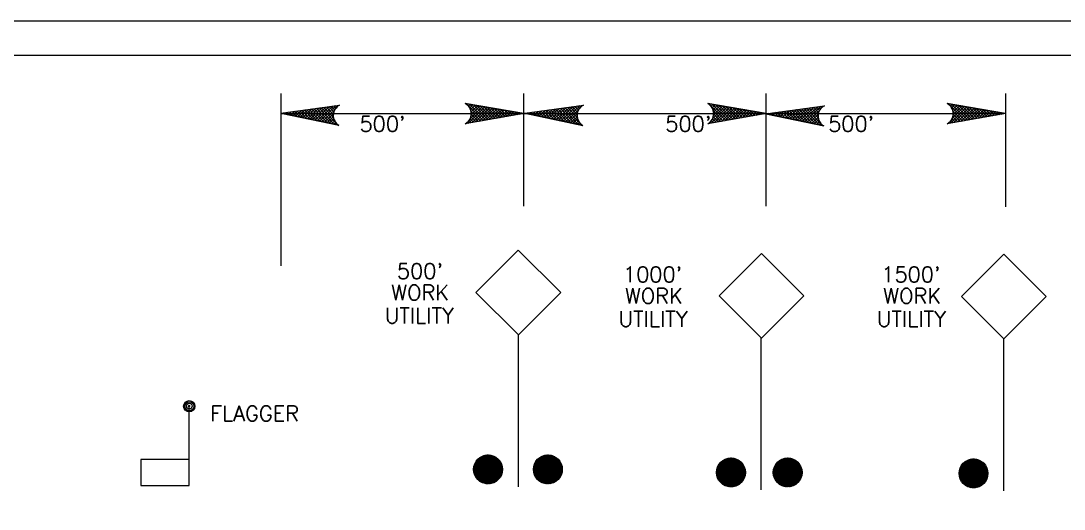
# Paper-space layout '2' of a CAD drawing. Header units: inches. Extents: x 1.3 to 17.9, y 1 to 11.6.
# Drawn here: x 9.817 to 14.759, y 9.256 to 11.566 of the extents above; entities that cross this region are included whole.
import ezdxf
from ezdxf.enums import TextEntityAlignment as Align

# ---------------------------------------------------------------- set-up
doc = ezdxf.new("R2010")
doc.units = ezdxf.units.IN
doc.header["$MEASUREMENT"] = 0
for name, color, linetype, lineweight in [('16', 135, 'Continuous', 0), ('DoubleLaneStreetTRAFFIC_003 - 16', 135, 'Continuous', 0), ('DoubleLaneStreetTRAFFIC_003 - 4', 135, 'Continuous', 0), ('z Level 63', 7, 'Continuous', 0)]:
    doc.layers.add(name, color=color, linetype=linetype, lineweight=lineweight)
doc.styles.add('ROMANS', font='romans.shx')

# ---------------------------------------------------------------- blocks, each defined once
blk = doc.blocks.new('AHSOL')
at = {"layer": '16', "color": 135, "linetype": 'Continuous'}
for p, q in [((0.05, 0.05), (-13.65, 2.41)), ((0.05, 0.05), (-13.65, -2.31)), ((-13.63, 2.4), (-13.62, 2.4)), ((-13.36, 2.36), (-9.42, -1.58)), ((-13.23, 2.13), (-13.05, 2.31)), ((-12.87, 1.83), (-12.48, 2.21)), ((-12.86, -2.18), (-9.07, 1.62)), ((-12.61, 1.41), (-11.91, 2.11)), ((-12.55, 2.22), (-8.85, -1.49)), ((-12.46, -1.11), (-9.64, 1.72)), ((-12.39, 0.97), (-11.35, 2.01)), ((-12.24, 0.45), (-10.78, 1.91)), ((-12.24, -0.22), (-10.21, 1.81)), ((-12.24, 0.57), (-9.99, -1.68)), ((-12.06, -2.04), (-8.5, 1.52)), ((-11.75, 2.08), (-8.28, -1.39)), ((-11.25, -1.9), (-7.93, 1.42)), ((-10.94, 1.94), (-7.71, -1.29)), ((-10.44, -1.76), (-7.36, 1.32)), ((-10.13, 1.8), (-7.14, -1.19)), ((-9.63, -1.62), (-6.79, 1.23)), ((-9.32, 1.66), (-6.57, -1.09)), ((-8.83, -1.48), (-6.22, 1.13)), ((-8.52, 1.52), (-6, -0.99)), ((-8.02, -1.34), (-5.65, 1.03)), ((-7.71, 1.38), (-5.43, -0.9)), ((-7.21, -1.2), (-5.08, 0.93)), ((-6.9, 1.25), (-4.86, -0.8)), ((-6.4, -1.07), (-4.51, 0.83)), ((-6.09, 1.11), (-4.29, -0.7)), ((-5.6, -0.93), (-3.94, 0.73)), ((-5.29, 0.97), (-3.72, -0.6)), ((-4.79, -0.79), (-3.37, 0.64)), ((-4.48, 0.83), (-3.15, -0.5)), ((-3.98, -0.65), (-2.8, 0.54)), ((-3.67, 0.69), (-2.58, -0.41)), ((-3.17, -0.51), (-2.23, 0.44)), ((-2.86, 0.55), (-2.01, -0.31)), ((-2.37, -0.37), (-1.66, 0.34)), ((-2.06, 0.41), (-1.44, -0.21)), ((-1.56, -0.23), (-1.09, 0.24)), ((-1.25, 0.27), (-0.87, -0.11)), ((-0.75, -0.09), (-0.52, 0.14)), ((-0.44, 0.13), (-0.3, -0.01)), ((-13.47, -2.21), (-13.41, -2.27)), ((-13.09, -1.92), (-12.84, -2.17)), ((-12.75, -1.6), (-12.27, -2.08)), ((-12.49, -1.18), (-11.7, -1.98)), ((-12.34, -0.67), (-11.13, -1.88)), ((-12.24, -0.1), (-10.56, -1.78))]:
    blk.add_line(p, q, dxfattribs=at)
at = {"layer": '16', "color": 135, "linetype": 'Continuous', "flags": 128}
blk.add_lwpolyline([(-13.65, 2.41), (0.05, 0.05), (-13.65, -2.31), (-13.32, -2.13), (-13.18, -1.98), (-12.99, -1.84), (-12.8, -1.65), (-12.71, -1.56), (-12.57, -1.32), (-12.47, -1.13), (-12.38, -0.94), (-12.33, -0.61), (-12.28, -0.43), (-12.24, -0.28), (-12.24, 0.33), (-12.24, 0.61), (-12.38, 0.94), (-12.47, 1.18), (-12.61, 1.42), (-12.71, 1.56), (-12.8, 1.7), (-12.9, 1.89), (-13.09, 2.03), (-13.23, 2.13), (-13.32, 2.22), (-13.46, 2.31)], close=True, dxfattribs=at)
at = {"layer": '16', "color": 135, "linetype": 'Continuous'}
blk.add_arc((-14.91, 0.05), 2.68, 298.0725, 61.9275, dxfattribs=at)

psp = doc.layouts.new('2')

# ---------------------------------------------------------------- linework, layer by layer
at = {"layer": 'DoubleLaneStreetTRAFFIC_003 - 4', "color": 135, "linetype": 'Continuous', "ltscale": 1.522829}
for p, q in [((11.0487, 11.2223), (11.0487, 10.4069)), ((12.1983, 11.2223), (12.1983, 10.6894)), ((13.3465, 11.2223), (13.3465, 10.6894)), ((14.4816, 11.2223), (14.4816, 10.6865)), ((12.1983, 11.1271), (11.0487, 11.1271)), ((13.3415, 11.1271), (12.1983, 11.1271)), ((14.4658, 11.1271), (13.3415, 11.1271)), ((12.1739, 9.3608), (12.1739, 10.0806)), ((13.3245, 9.3463), (13.3245, 10.0662)), ((14.4734, 9.3418), (14.4734, 10.0616)), ((10.6141, 9.4909), (10.6141, 9.7456)), ((12.0297, 9.5122), (11.962, 9.4444)), ((12.0331, 9.5121), (11.962, 9.4411)), ((12.0262, 9.5121), (11.9621, 9.448)), ((12.0363, 9.5119), (11.9622, 9.4378)), ((12.0224, 9.5117), (11.9624, 9.4517)), ((12.0394, 9.5116), (11.9626, 9.4348)), ((12.0424, 9.5111), (11.963, 9.4318)), ((12.0184, 9.5111), (11.963, 9.4558)), ((12.0452, 9.5106), (11.9636, 9.4289)), ((12.0141, 9.5102), (11.964, 9.4601)), ((12.048, 9.5099), (11.9643, 9.4262)), ((12.0506, 9.5091), (11.965, 9.4235)), ((12.0092, 9.5088), (11.9653, 9.4649)), ((12.0532, 9.5083), (11.9659, 9.421)), ((12.0557, 9.5073), (11.9668, 9.4185)), ((12.0038, 9.5068), (11.9674, 9.4704)), ((12.0581, 9.5063), (11.9678, 9.416)), ((12.0605, 9.5052), (11.9689, 9.4137)), ((12.0627, 9.5041), (11.9701, 9.4114)), ((11.9971, 9.5036), (11.9706, 9.4771)), ((12.0649, 9.5028), (11.9713, 9.4092)), ((12.067, 9.5015), (11.9726, 9.4071)), ((12.0691, 9.5002), (11.974, 9.4051)), ((12.0711, 9.4987), (11.9754, 9.4031)), ((12.073, 9.4973), (11.9769, 9.4011)), ((12.0749, 9.4957), (11.9785, 9.3993)), ((11.9858, 9.4957), (11.9785, 9.4884)), ((12.0758, 9.3927), (11.9793, 9.4892)), ((12.0767, 9.4941), (11.98, 9.3974)), ((12.0776, 9.3943), (11.9809, 9.491)), ((12.0785, 9.4924), (11.9817, 9.3957)), ((12.0793, 9.396), (11.9826, 9.4927)), ((12.0802, 9.4907), (11.9835, 9.394)), ((12.081, 9.3978), (11.9844, 9.4944)), ((12.0818, 9.4889), (11.9852, 9.3924)), ((12.0826, 9.3996), (11.9862, 9.496)), ((12.0841, 9.4015), (11.9881, 9.4975)), ((12.0856, 9.4034), (11.99, 9.499)), ((12.087, 9.4054), (11.992, 9.5004)), ((12.0884, 9.4075), (11.9941, 9.5018)), ((12.0897, 9.4096), (11.9962, 9.5031)), ((12.0909, 9.4119), (11.9985, 9.5043)), ((12.092, 9.4141), (12.0007, 9.5054)), ((12.0931, 9.4165), (12.0031, 9.5065)), ((12.0941, 9.4189), (12.0055, 9.5075)), ((12.095, 9.4214), (12.008, 9.5084)), ((12.0959, 9.424), (12.0106, 9.5093)), ((12.0966, 9.4267), (12.0133, 9.51)), ((12.0973, 9.4294), (12.016, 9.5107)), ((12.0978, 9.4323), (12.0189, 9.5112)), ((12.0983, 9.4353), (12.0219, 9.5117)), ((12.0986, 9.4384), (12.025, 9.512)), ((12.0987, 9.4417), (12.0283, 9.5122)), ((12.0988, 9.4451), (12.0317, 9.5122)), ((12.0986, 9.4487), (12.0353, 9.512)), ((12.0982, 9.4525), (12.0391, 9.5116)), ((12.0976, 9.4565), (12.0431, 9.511)), ((12.0966, 9.4609), (12.0475, 9.51)), ((12.0951, 9.4658), (12.0524, 9.5085)), ((12.0929, 9.4715), (12.0581, 9.5063)), ((12.0894, 9.4785), (12.0651, 9.5027)), ((12.3128, 9.5122), (12.2453, 9.4447)), ((12.3162, 9.5121), (12.2453, 9.4413)), ((12.3092, 9.512), (12.2454, 9.4483)), ((12.3194, 9.512), (12.2455, 9.4381)), ((12.3054, 9.5117), (12.2458, 9.452)), ((12.3225, 9.5116), (12.2458, 9.435)), ((12.3254, 9.5112), (12.2463, 9.432)), ((12.3014, 9.5111), (12.2464, 9.4561)), ((12.3283, 9.5106), (12.2469, 9.4291)), ((12.297, 9.5101), (12.2473, 9.4605)), ((12.3311, 9.5099), (12.2475, 9.4264)), ((12.3337, 9.5092), (12.2483, 9.4237)), ((12.2922, 9.5087), (12.2487, 9.4653)), ((12.3363, 9.5083), (12.2491, 9.4211)), ((12.3388, 9.5074), (12.2501, 9.4186)), ((12.2867, 9.5066), (12.2509, 9.4708)), ((12.3412, 9.5064), (12.2511, 9.4162)), ((12.3436, 9.5053), (12.2522, 9.4139)), ((12.3458, 9.5042), (12.2533, 9.4116)), ((12.2798, 9.5032), (12.2543, 9.4777)), ((12.348, 9.5029), (12.2545, 9.4094)), ((12.3502, 9.5016), (12.2558, 9.4073)), ((12.3522, 9.5003), (12.2572, 9.4052)), ((12.3542, 9.4989), (12.2586, 9.4032)), ((12.3562, 9.4974), (12.2601, 9.4013)), ((12.3581, 9.4958), (12.2616, 9.3994)), ((12.3584, 9.392), (12.2619, 9.4885)), ((12.3599, 9.4942), (12.2632, 9.3976)), ((12.3602, 9.3936), (12.2635, 9.4903)), ((12.2664, 9.4932), (12.2648, 9.4916)), ((12.3617, 9.4926), (12.2649, 9.3958)), ((12.3619, 9.3953), (12.2652, 9.492)), ((12.3633, 9.4908), (12.2666, 9.3941)), ((12.3636, 9.397), (12.2669, 9.4937)), ((12.365, 9.489), (12.2684, 9.3925)), ((12.3652, 9.3988), (12.2687, 9.4954)), ((12.3668, 9.4007), (12.2706, 9.4969)), ((12.3683, 9.4026), (12.2725, 9.4984)), ((12.3697, 9.4046), (12.2745, 9.4999)), ((12.3711, 9.4066), (12.2765, 9.5012)), ((12.3724, 9.4087), (12.2787, 9.5025)), ((12.3737, 9.4109), (12.2808, 9.5038)), ((12.3749, 9.4132), (12.2831, 9.505)), ((12.376, 9.4155), (12.2854, 9.5061)), ((12.377, 9.4179), (12.2878, 9.5071)), ((12.3779, 9.4204), (12.2903, 9.5081)), ((12.3788, 9.4229), (12.2928, 9.5089)), ((12.3796, 9.4255), (12.2955, 9.5097)), ((12.3803, 9.4283), (12.2982, 9.5104)), ((12.3809, 9.4311), (12.301, 9.511)), ((12.3814, 9.4341), (12.304, 9.5115)), ((12.3818, 9.4371), (12.307, 9.5119)), ((12.382, 9.4403), (12.3102, 9.5121)), ((12.3821, 9.4436), (12.3135, 9.5122)), ((12.382, 9.4471), (12.3171, 9.5121)), ((12.3817, 9.4508), (12.3208, 9.5118)), ((12.3812, 9.4548), (12.3247, 9.5113)), ((12.3804, 9.4591), (12.329, 9.5105)), ((12.3791, 9.4638), (12.3336, 9.5092)), ((12.3773, 9.469), (12.3389, 9.5073)), ((12.3744, 9.4753), (12.3452, 9.5045)), ((12.3687, 9.4844), (12.3544, 9.4987)), ((13.1829, 9.4978), (13.1125, 9.4273)), ((13.1795, 9.4978), (13.1125, 9.4308)), ((13.1862, 9.4976), (13.1127, 9.4241)), ((13.1759, 9.4976), (13.1127, 9.4343)), ((13.1893, 9.4972), (13.113, 9.421)), ((13.1721, 9.4972), (13.1131, 9.4382)), ((13.1923, 9.4968), (13.1134, 9.418)), ((13.168, 9.4966), (13.1137, 9.4422)), ((13.1952, 9.4963), (13.114, 9.4151)), ((13.1979, 9.4956), (13.1147, 9.4123)), ((13.1636, 9.4955), (13.1147, 9.4467)), ((13.2006, 9.4949), (13.1154, 9.4097)), ((13.1587, 9.4941), (13.1162, 9.4516)), ((13.2032, 9.494), (13.1162, 9.4071)), ((13.2057, 9.4931), (13.1171, 9.4045)), ((13.2081, 9.4921), (13.1182, 9.4021)), ((13.153, 9.4918), (13.1184, 9.4572)), ((13.2105, 9.491), (13.1192, 9.3998)), ((13.2128, 9.4899), (13.1204, 9.3975)), ((13.215, 9.4887), (13.1216, 9.3953)), ((13.1459, 9.4881), (13.1221, 9.4643)), ((13.24, 9.395), (13.1465, 9.4885)), ((13.2413, 9.3972), (13.1487, 9.4897)), ((13.2424, 9.3994), (13.151, 9.4909)), ((13.2435, 9.4018), (13.1533, 9.492)), ((13.2445, 9.4042), (13.1557, 9.493)), ((13.2454, 9.4067), (13.1582, 9.4939)), ((13.2463, 9.4093), (13.1608, 9.4948)), ((13.2471, 9.4119), (13.1635, 9.4955)), ((13.2477, 9.4147), (13.1662, 9.4962)), ((13.2483, 9.4175), (13.1691, 9.4967)), ((13.2487, 9.4205), (13.1721, 9.4972)), ((13.2491, 9.4236), (13.1752, 9.4975)), ((13.2493, 9.4268), (13.1784, 9.4977)), ((13.2493, 9.4302), (13.1818, 9.4978)), ((13.2492, 9.4338), (13.1853, 9.4976)), ((13.2488, 9.4376), (13.1891, 9.4973)), ((13.2482, 9.4416), (13.1931, 9.4967)), ((13.2473, 9.446), (13.1975, 9.4957)), ((13.2459, 9.4508), (13.2024, 9.4943)), ((13.2438, 9.4563), (13.2078, 9.4923)), ((13.2404, 9.4631), (13.2146, 9.4889)), ((13.4485, 9.4978), (13.3813, 9.4305)), ((13.4519, 9.4977), (13.3813, 9.4272)), ((13.4449, 9.4976), (13.3814, 9.4341)), ((13.4551, 9.4976), (13.3815, 9.4239)), ((13.4582, 9.4972), (13.3818, 9.4208)), ((13.4411, 9.4972), (13.3818, 9.4379)), ((13.4612, 9.4968), (13.3822, 9.4178)), ((13.4371, 9.4966), (13.3825, 9.442)), ((13.4641, 9.4962), (13.3828, 9.4149)), ((13.4326, 9.4956), (13.3834, 9.4464)), ((13.4669, 9.4956), (13.3835, 9.4122)), ((13.4695, 9.4948), (13.3842, 9.4095)), ((13.4278, 9.4942), (13.3849, 9.4513)), ((13.4721, 9.494), (13.3851, 9.4069)), ((13.4746, 9.4931), (13.386, 9.4044)), ((13.477, 9.4921), (13.387, 9.402)), ((13.4222, 9.492), (13.387, 9.4569)), ((13.4794, 9.491), (13.3881, 9.3997)), ((13.4817, 9.4898), (13.3892, 9.3974)), ((13.4839, 9.4886), (13.3904, 9.3952)), ((13.4152, 9.4884), (13.3906, 9.4638)), ((13.5092, 9.3957), (13.416, 9.4889)), ((13.5104, 9.3979), (13.4182, 9.4901)), ((13.5115, 9.4002), (13.4205, 9.4912)), ((13.5126, 9.4025), (13.4228, 9.4923)), ((13.5136, 9.405), (13.4253, 9.4933)), ((13.5145, 9.4075), (13.4278, 9.4942)), ((13.5153, 9.4101), (13.4304, 9.495)), ((13.516, 9.4128), (13.4331, 9.4957)), ((13.5167, 9.4156), (13.4359, 9.4964)), ((13.5172, 9.4185), (13.4388, 9.4969)), ((13.5176, 9.4215), (13.4418, 9.4973)), ((13.5179, 9.4246), (13.4449, 9.4976)), ((13.5181, 9.4279), (13.4482, 9.4978)), ((13.518, 9.4313), (13.4516, 9.4978)), ((13.5178, 9.435), (13.4553, 9.4976)), ((13.5174, 9.4388), (13.4591, 9.4971)), ((13.5167, 9.4429), (13.4633, 9.4964)), ((13.5157, 9.4474), (13.4678, 9.4953)), ((13.5141, 9.4525), (13.4727, 9.4938)), ((13.5117, 9.4583), (13.4786, 9.4914)), ((14.331, 9.4932), (14.2615, 9.4237)), ((14.3275, 9.4932), (14.2615, 9.4272)), ((14.3342, 9.4931), (14.2616, 9.4204)), ((14.3238, 9.493), (14.2617, 9.4308)), ((14.3374, 9.4928), (14.2619, 9.4173)), ((14.32, 9.4925), (14.2622, 9.4347)), ((14.3404, 9.4924), (14.2623, 9.4142)), ((14.3433, 9.4919), (14.2628, 9.4114)), ((14.3158, 9.4918), (14.2629, 9.4389)), ((14.3461, 9.4913), (14.2634, 9.4086)), ((14.3113, 9.4906), (14.264, 9.4434)), ((14.3488, 9.4905), (14.2641, 9.4058)), ((14.3514, 9.4897), (14.2649, 9.4032)), ((14.3062, 9.489), (14.2657, 9.4485)), ((14.354, 9.4888), (14.2658, 9.4007)), ((14.3934, 9.3994), (14.3044, 9.4883)), ((14.3943, 9.4019), (14.3069, 9.4893)), ((14.3951, 9.4044), (14.3095, 9.4901)), ((14.3959, 9.4071), (14.3121, 9.4909)), ((14.3966, 9.4098), (14.3149, 9.4916)), ((14.3972, 9.4127), (14.3177, 9.4922)), ((14.3976, 9.4157), (14.3207, 9.4926)), ((14.398, 9.4187), (14.3238, 9.493)), ((14.3982, 9.422), (14.327, 9.4932)), ((14.3983, 9.4253), (14.3304, 9.4932)), ((14.3981, 9.4289), (14.3339, 9.4931)), ((14.3978, 9.4326), (14.3376, 9.4928)), ((14.3972, 9.4366), (14.3416, 9.4922)), ((14.3963, 9.441), (14.346, 9.4913)), ((14.395, 9.4457), (14.3507, 9.49)), ((12.0314, 9.3754), (11.962, 9.4448)), ((12.028, 9.3754), (11.962, 9.4414)), ((12.0347, 9.3755), (11.9621, 9.4481)), ((12.0379, 9.3758), (11.9624, 9.4513)), ((12.0409, 9.3762), (11.9628, 9.4543)), ((12.0438, 9.3767), (11.9633, 9.4572)), ((12.0466, 9.3773), (11.9639, 9.46)), ((12.0493, 9.378), (11.9646, 9.4627)), ((12.0519, 9.3789), (11.9654, 9.4653)), ((12.0545, 9.3798), (11.9664, 9.4679)), ((12.0569, 9.3807), (11.9673, 9.4703)), ((12.0593, 9.3818), (11.9684, 9.4727)), ((12.0616, 9.3829), (11.9695, 9.475)), ((12.0638, 9.3841), (11.9707, 9.4772)), ((12.066, 9.3854), (11.972, 9.4794)), ((12.0681, 9.3867), (11.9733, 9.4815)), ((12.0701, 9.3881), (11.9747, 9.4835)), ((12.0721, 9.3896), (11.9761, 9.4855)), ((12.074, 9.3911), (11.9777, 9.4874)), ((12.0834, 9.487), (11.9871, 9.3908)), ((12.0849, 9.4851), (11.989, 9.3893)), ((12.0863, 9.4831), (11.991, 9.3878)), ((12.0877, 9.4811), (11.9931, 9.3865)), ((12.089, 9.479), (11.9952, 9.3851)), ((12.0903, 9.4768), (11.9973, 9.3839)), ((12.0915, 9.4746), (11.9996, 9.3827)), ((12.0926, 9.4723), (12.0019, 9.3816)), ((12.0936, 9.4699), (12.0043, 9.3805)), ((12.0946, 9.4674), (12.0067, 9.3796)), ((12.0955, 9.4649), (12.0093, 9.3787)), ((12.0962, 9.4622), (12.0119, 9.3779)), ((12.0969, 9.4595), (12.0146, 9.3772)), ((12.0975, 9.4567), (12.0175, 9.3766)), ((12.098, 9.4538), (12.0204, 9.3761)), ((12.0984, 9.4507), (12.0234, 9.3757)), ((12.0987, 9.4476), (12.0266, 9.3755)), ((12.0988, 9.4442), (12.0299, 9.3754)), ((12.0987, 9.4407), (12.0334, 9.3754)), ((12.3167, 9.3754), (12.2453, 9.4468)), ((12.3133, 9.3754), (12.2453, 9.4434)), ((12.3098, 9.3755), (12.2454, 9.4399)), ((12.3199, 9.3757), (12.2456, 9.45)), ((12.323, 9.376), (12.2459, 9.4531)), ((12.3259, 9.3765), (12.2464, 9.456)), ((12.3288, 9.3771), (12.247, 9.4589)), ((12.3315, 9.3777), (12.2476, 9.4616)), ((12.3342, 9.3785), (12.2484, 9.4643)), ((12.3367, 9.3794), (12.2493, 9.4668)), ((12.3392, 9.3803), (12.2502, 9.4693)), ((12.3416, 9.3813), (12.2512, 9.4717)), ((12.344, 9.3824), (12.2523, 9.474)), ((12.3462, 9.3836), (12.2535, 9.4763)), ((12.3484, 9.3848), (12.2547, 9.4785)), ((12.3505, 9.3861), (12.256, 9.4806)), ((12.3526, 9.3875), (12.2574, 9.4827)), ((12.3546, 9.3889), (12.2588, 9.4847)), ((12.3565, 9.3904), (12.2603, 9.4866)), ((12.3666, 9.4872), (12.2703, 9.3909)), ((12.3681, 9.4853), (12.2722, 9.3894)), ((12.3695, 9.4833), (12.2742, 9.3879)), ((12.3709, 9.4813), (12.2762, 9.3866)), ((12.3722, 9.4792), (12.2783, 9.3852)), ((12.3735, 9.477), (12.2805, 9.384)), ((12.3747, 9.4748), (12.2827, 9.3828)), ((12.3758, 9.4724), (12.285, 9.3817)), ((12.3768, 9.4701), (12.2874, 9.3806)), ((12.3778, 9.4676), (12.2899, 9.3797)), ((12.3787, 9.4651), (12.2924, 9.3788)), ((12.3795, 9.4624), (12.295, 9.378)), ((12.3802, 9.4597), (12.2977, 9.3773)), ((12.3808, 9.4569), (12.3005, 9.3766)), ((12.3813, 9.454), (12.3035, 9.3761)), ((12.3817, 9.451), (12.3065, 9.3758)), ((12.382, 9.4478), (12.3097, 9.3755)), ((12.3821, 9.4445), (12.313, 9.3754)), ((12.382, 9.441), (12.3165, 9.3754)), ((13.1911, 9.3617), (13.1133, 9.4395)), ((13.194, 9.3622), (13.1138, 9.4424)), ((13.1968, 9.3628), (13.1144, 9.4453)), ((13.1995, 9.3635), (13.1151, 9.448)), ((13.2021, 9.3643), (13.1159, 9.4506)), ((13.2047, 9.3652), (13.1168, 9.4531)), ((13.2072, 9.3662), (13.1177, 9.4556)), ((13.2095, 9.3672), (13.1188, 9.458)), ((13.2118, 9.3684), (13.1199, 9.4603)), ((13.2141, 9.3695), (13.1211, 9.4625)), ((13.2162, 9.3708), (13.1223, 9.4647)), ((13.2171, 9.4874), (13.1229, 9.3932)), ((13.2183, 9.3721), (13.1237, 9.4668)), ((13.2192, 9.486), (13.1242, 9.3911)), ((13.2204, 9.3735), (13.1251, 9.4688)), ((13.2212, 9.4846), (13.1256, 9.3891)), ((13.2224, 9.375), (13.1265, 9.4708)), ((13.2232, 9.4832), (13.1271, 9.3871)), ((13.2243, 9.3765), (13.128, 9.4727)), ((13.225, 9.4816), (13.1286, 9.3852)), ((13.2261, 9.378), (13.1296, 9.4746)), ((13.2269, 9.48), (13.1302, 9.3834)), ((13.2279, 9.3797), (13.1312, 9.4764)), ((13.2287, 9.4784), (13.1319, 9.3816)), ((13.2296, 9.3814), (13.1329, 9.4781)), ((13.2303, 9.4766), (13.1336, 9.3799)), ((13.2313, 9.3831), (13.1347, 9.4798)), ((13.232, 9.4749), (13.1354, 9.3783)), ((13.2329, 9.3849), (13.1365, 9.4814)), ((13.2336, 9.473), (13.1373, 9.3767)), ((13.2345, 9.3868), (13.1384, 9.4829)), ((13.2351, 9.4711), (13.1392, 9.3752)), ((13.236, 9.3888), (13.1403, 9.4844)), ((13.2366, 9.4691), (13.1411, 9.3737)), ((13.2374, 9.3908), (13.1423, 9.4858)), ((13.238, 9.4671), (13.1432, 9.3723)), ((13.2387, 9.3928), (13.1444, 9.4872)), ((13.2393, 9.465), (13.1452, 9.371)), ((13.2405, 9.4629), (13.1474, 9.3697)), ((13.2418, 9.4606), (13.1496, 9.3685)), ((13.2429, 9.4583), (13.1519, 9.3674)), ((13.2439, 9.456), (13.1543, 9.3663)), ((13.2449, 9.4535), (13.1568, 9.3654)), ((13.2458, 9.451), (13.1593, 9.3645)), ((13.2466, 9.4484), (13.1619, 9.3637)), ((13.2473, 9.4457), (13.1646, 9.3629)), ((13.248, 9.4429), (13.1674, 9.3623)), ((13.2485, 9.44), (13.1703, 9.3618)), ((13.2313, 9.4756), (13.2276, 9.4794)), ((13.4608, 9.3619), (13.3822, 9.4405)), ((13.4637, 9.3624), (13.3827, 9.4434)), ((13.4664, 9.363), (13.3834, 9.4461)), ((13.4691, 9.3638), (13.3841, 9.4488)), ((13.4717, 9.3646), (13.3849, 9.4514)), ((13.4742, 9.3655), (13.3858, 9.4539)), ((13.4767, 9.3665), (13.3868, 9.4564)), ((13.479, 9.3676), (13.3879, 9.4587)), ((13.4813, 9.3687), (13.389, 9.461)), ((13.4835, 9.3699), (13.3902, 9.4632)), ((13.4857, 9.3712), (13.3915, 9.4654)), ((13.486, 9.4873), (13.3917, 9.393)), ((13.4878, 9.3725), (13.3929, 9.4675)), ((13.4881, 9.486), (13.3931, 9.391)), ((13.4898, 9.374), (13.3943, 9.4695)), ((13.4901, 9.4845), (13.3945, 9.3889)), ((13.4918, 9.3754), (13.3957, 9.4714)), ((13.492, 9.4831), (13.396, 9.387)), ((13.4936, 9.377), (13.3973, 9.4733)), ((13.4939, 9.4815), (13.3975, 9.3851)), ((13.4955, 9.3786), (13.3989, 9.4752)), ((13.4957, 9.4799), (13.3991, 9.3833)), ((13.4973, 9.3802), (13.4005, 9.4769)), ((13.4975, 9.4783), (13.4008, 9.3815)), ((13.499, 9.3819), (13.4022, 9.4786)), ((13.4992, 9.4765), (13.4025, 9.3798)), ((13.5006, 9.3837), (13.404, 9.4803)), ((13.5008, 9.4747), (13.4043, 9.3782)), ((13.5022, 9.3855), (13.4058, 9.4819)), ((13.5024, 9.4729), (13.4061, 9.3766)), ((13.5037, 9.3874), (13.4077, 9.4834)), ((13.5039, 9.471), (13.408, 9.3751)), ((13.5052, 9.3894), (13.4097, 9.4849)), ((13.5054, 9.469), (13.41, 9.3736)), ((13.5066, 9.3914), (13.4117, 9.4863)), ((13.5068, 9.467), (13.412, 9.3722)), ((13.5079, 9.3935), (13.4138, 9.4876)), ((13.5081, 9.4649), (13.4141, 9.3709)), ((13.5094, 9.4627), (13.4163, 9.3696)), ((13.5106, 9.4605), (13.4185, 9.3685)), ((13.5117, 9.4582), (13.4208, 9.3673)), ((13.5127, 9.4558), (13.4232, 9.3663)), ((13.5137, 9.4534), (13.4257, 9.3653)), ((13.5146, 9.4509), (13.4282, 9.3644)), ((13.5154, 9.4482), (13.4308, 9.3636)), ((13.5161, 9.4455), (13.4335, 9.3629)), ((13.5168, 9.4427), (13.4363, 9.3623)), ((13.5173, 9.4398), (13.4392, 9.3618)), ((13.5075, 9.4658), (13.4861, 9.4873)), ((14.3455, 9.3582), (14.2632, 9.4404)), ((14.3482, 9.3589), (14.2639, 9.4432)), ((14.3508, 9.3597), (14.2647, 9.4458)), ((14.3534, 9.3606), (14.2656, 9.4483)), ((14.3558, 9.3615), (14.2666, 9.4508)), ((14.3564, 9.4879), (14.2668, 9.3983)), ((14.3582, 9.3626), (14.2676, 9.4532)), ((14.3588, 9.4868), (14.2679, 9.3959)), ((14.3003, 9.4865), (14.2682, 9.4544)), ((14.3605, 9.3637), (14.2687, 9.4555)), ((14.3611, 9.4857), (14.269, 9.3936)), ((14.3628, 9.3649), (14.2699, 9.4578)), ((14.3633, 9.4845), (14.2702, 9.3914)), ((14.365, 9.3661), (14.2711, 9.4599)), ((14.3655, 9.4832), (14.2715, 9.3892)), ((14.3671, 9.3674), (14.2725, 9.462)), ((14.2924, 9.482), (14.2726, 9.4623)), ((14.3676, 9.4819), (14.2728, 9.3871)), ((14.3691, 9.3688), (14.2738, 9.4641)), ((14.3696, 9.4805), (14.2742, 9.3851)), ((14.3711, 9.3703), (14.2753, 9.4661)), ((14.3716, 9.479), (14.2756, 9.3831)), ((14.373, 9.3718), (14.2768, 9.468)), ((14.3735, 9.4775), (14.2772, 9.3812)), ((14.3749, 9.3733), (14.2784, 9.4698)), ((14.3753, 9.4759), (14.2787, 9.3794)), ((14.3767, 9.375), (14.28, 9.4717)), ((14.3771, 9.4743), (14.2804, 9.3776)), ((14.3784, 9.3767), (14.2817, 9.4734)), ((14.3788, 9.4726), (14.2821, 9.3758)), ((14.3801, 9.3784), (14.2834, 9.4751)), ((14.3805, 9.4708), (14.2839, 9.3742)), ((14.3817, 9.3802), (14.2852, 9.4767)), ((14.3821, 9.469), (14.2857, 9.3726)), ((14.3833, 9.3821), (14.2871, 9.4782)), ((14.3836, 9.4671), (14.2876, 9.371)), ((14.3848, 9.384), (14.289, 9.4797)), ((14.3851, 9.4652), (14.2895, 9.3696)), ((14.3862, 9.386), (14.291, 9.4812)), ((14.3865, 9.4631), (14.2915, 9.3682)), ((14.3875, 9.3881), (14.2931, 9.4825)), ((14.3879, 9.4611), (14.2936, 9.3668)), ((14.3889, 9.3902), (14.2952, 9.4838)), ((14.3892, 9.4589), (14.2957, 9.3655)), ((14.3901, 9.3924), (14.2974, 9.4851)), ((14.3904, 9.4567), (14.298, 9.3643)), ((14.3912, 9.3947), (14.2997, 9.4862)), ((14.3915, 9.4544), (14.3002, 9.3632)), ((14.3923, 9.397), (14.302, 9.4873)), ((14.3926, 9.4521), (14.3026, 9.3621)), ((14.3936, 9.4497), (14.305, 9.3611)), ((14.3945, 9.4472), (14.3075, 9.3602)), ((14.3953, 9.4446), (14.3101, 9.3593)), ((14.3961, 9.4419), (14.3128, 9.3586)), ((14.3968, 9.4391), (14.3156, 9.3579)), ((14.393, 9.4511), (14.3561, 9.488)), ((14.3898, 9.4577), (14.3627, 9.4848)), ((14.3827, 9.4683), (14.3735, 9.4775)), ((12.0243, 9.3756), (11.9622, 9.4377)), ((12.0204, 9.3761), (11.9627, 9.4338)), ((12.0163, 9.3769), (11.9634, 9.4297)), ((12.0117, 9.378), (11.9646, 9.4251)), ((12.0066, 9.3796), (11.9662, 9.42)), ((12.0007, 9.3821), (11.9688, 9.4141)), ((11.9927, 9.3867), (11.9732, 9.4062)), ((12.0985, 9.437), (12.0371, 9.3757)), ((12.098, 9.4331), (12.0411, 9.3762)), ((12.0972, 9.4289), (12.0453, 9.377)), ((12.0959, 9.4242), (12.0499, 9.3782)), ((12.0942, 9.4191), (12.0551, 9.38)), ((12.0914, 9.4128), (12.0613, 9.3828)), ((12.0861, 9.4042), (12.0699, 9.3879)), ((12.306, 9.3758), (12.2457, 9.4362)), ((12.302, 9.3764), (12.2463, 9.4322)), ((12.2978, 9.3772), (12.2472, 9.4278)), ((12.293, 9.3786), (12.2485, 9.4231)), ((12.2876, 9.3805), (12.2504, 9.4177)), ((12.2811, 9.3836), (12.2536, 9.4112)), ((12.2709, 9.3904), (12.2603, 9.401)), ((12.3818, 9.4373), (12.3201, 9.3757)), ((12.3813, 9.4334), (12.3241, 9.3762)), ((12.3805, 9.4292), (12.3283, 9.377)), ((12.3793, 9.4246), (12.3328, 9.3781)), ((12.3776, 9.4195), (12.338, 9.3799)), ((12.3749, 9.4134), (12.3441, 9.3825)), ((12.3701, 9.4051), (12.3524, 9.3874)), ((13.1815, 9.361), (13.1125, 9.43)), ((13.1849, 9.3611), (13.1126, 9.4333)), ((13.1781, 9.361), (13.1126, 9.4265)), ((13.1744, 9.3613), (13.1128, 9.4228)), ((13.188, 9.3613), (13.1129, 9.4365)), ((13.1705, 9.3618), (13.1133, 9.4189)), ((13.1663, 9.3626), (13.1141, 9.4147)), ((13.1617, 9.3637), (13.1153, 9.4101)), ((13.1565, 9.3655), (13.117, 9.405)), ((13.1504, 9.3681), (13.1197, 9.3988)), ((13.142, 9.3731), (13.1247, 9.3905)), ((13.2489, 9.437), (13.1733, 9.3614)), ((13.2492, 9.4338), (13.1765, 9.3611)), ((13.2493, 9.4305), (13.1798, 9.361)), ((13.2493, 9.427), (13.1832, 9.361)), ((13.249, 9.4234), (13.1869, 9.3612)), ((13.2486, 9.4195), (13.1907, 9.3617)), ((13.2479, 9.4154), (13.1949, 9.3624)), ((13.2468, 9.4108), (13.1994, 9.3635)), ((13.2451, 9.4058), (13.2045, 9.3651)), ((13.2426, 9.3998), (13.2104, 9.3676)), ((13.2382, 9.392), (13.2183, 9.3721)), ((13.4514, 9.361), (13.3813, 9.4311)), ((13.448, 9.361), (13.3813, 9.4276)), ((13.4547, 9.3611), (13.3815, 9.4343)), ((13.4444, 9.3612), (13.3815, 9.424)), ((13.4578, 9.3614), (13.3817, 9.4375)), ((13.4405, 9.3616), (13.3819, 9.4202)), ((13.4364, 9.3622), (13.3826, 9.4161)), ((13.4319, 9.3633), (13.3836, 9.4116)), ((13.427, 9.3648), (13.3852, 9.4067)), ((13.4212, 9.3672), (13.3874, 9.4009)), ((13.4139, 9.3711), (13.3914, 9.3936)), ((13.5177, 9.4368), (13.4423, 9.3614)), ((13.5179, 9.4336), (13.4454, 9.3611)), ((13.5181, 9.4303), (13.4487, 9.361)), ((13.518, 9.4268), (13.4522, 9.361)), ((13.5178, 9.4232), (13.4558, 9.3612)), ((13.5173, 9.4193), (13.4597, 9.3617)), ((13.5166, 9.4151), (13.4639, 9.3625)), ((13.5154, 9.4106), (13.4685, 9.3636)), ((13.5138, 9.4054), (13.4736, 9.3653)), ((13.5112, 9.3994), (13.4795, 9.3678)), ((13.5067, 9.3915), (13.4876, 9.3724)), ((14.3301, 9.3564), (14.2614, 9.4251)), ((14.3335, 9.3565), (14.2615, 9.4284)), ((14.3266, 9.3565), (14.2615, 9.4216)), ((14.3366, 9.3568), (14.2618, 9.4316)), ((14.3229, 9.3568), (14.2618, 9.4179)), ((14.3397, 9.3571), (14.2622, 9.4347)), ((14.319, 9.3573), (14.2623, 9.414)), ((14.3426, 9.3576), (14.2627, 9.4376)), ((14.3147, 9.3581), (14.2631, 9.4097)), ((14.3101, 9.3593), (14.2644, 9.405)), ((14.3048, 9.3612), (14.2662, 9.3998)), ((14.2986, 9.364), (14.269, 9.3936)), ((14.3973, 9.4362), (14.3184, 9.3574)), ((14.3977, 9.4332), (14.3214, 9.3569)), ((14.398, 9.4301), (14.3245, 9.3566)), ((14.3982, 9.4269), (14.3278, 9.3564)), ((14.3982, 9.4235), (14.3312, 9.3564)), ((14.3981, 9.4199), (14.3348, 9.3566)), ((14.3977, 9.4161), (14.3386, 9.357)), ((14.397, 9.412), (14.3426, 9.3576)), ((14.396, 9.4076), (14.3471, 9.3586)), ((14.3946, 9.4027), (14.352, 9.3601)), ((14.3924, 9.3971), (14.3576, 9.3623)), ((14.3888, 9.39), (14.3647, 9.366)), ((14.2897, 9.3694), (14.2745, 9.3847))]:
    psp.add_line(p, q, dxfattribs=at)
at = {"layer": 'DoubleLaneStreetTRAFFIC_003 - 4', "color": 135, "linetype": 'Continuous', "ltscale": 1.522829, "flags": 128}
for points in [[(12.3746, 10.2812), (12.1739, 10.0806), (11.9732, 10.2814), (12.1738, 10.482)], [(13.5269, 10.265), (13.3263, 10.0643), (13.1255, 10.2651), (13.3261, 10.4658)], [(14.674, 10.2622), (14.4734, 10.0616), (14.2726, 10.2624), (14.4733, 10.463)], [(10.3857, 9.3679), (10.6141, 9.3679), (10.6141, 9.4909), (10.3857, 9.4909)]]:
    psp.add_lwpolyline(points, close=True, dxfattribs=at)
at = {"layer": 'DoubleLaneStreetTRAFFIC_003 - 4', "color": 135, "linetype": 'Continuous', "ltscale": 1.522829}
for centre, radius in [((10.6148, 9.7429), 0.0265), ((10.6151, 9.7425), 0.0214), ((10.6152, 9.7436), 0.0136), ((10.6136, 9.7438), 0.00335), ((12.0304, 9.4438), 0.0684), ((12.3137, 9.4438), 0.0684), ((13.1809, 9.4294), 0.0684), ((13.4497, 9.4294), 0.0684), ((14.3298, 9.4248), 0.0684)]:
    psp.add_circle(centre, radius, dxfattribs=at)
at = {"layer": 'z Level 63', "color": 7, "linetype": 'Continuous', "lineweight": 0, "flags": 128}
psp.add_lwpolyline([(1.3048, 11.5664), (17.895, 11.5664), (17.895, 1.0234), (1.3048, 1.0234), (1.3048, 11.5664)], dxfattribs=at)
at = {"layer": 'z Level 63', "color": 7, "linetype": 'Continuous', "lineweight": 0}
psp.add_lwpolyline([(1.5994, 11.4036), (17.6004, 11.4036), (17.6004, 2.8759), (17.6004, 1.318), (14.6533, 1.318), (1.5994, 1.318)], close=True, dxfattribs=at)

# ---------------------------------------------------------------- block references
at = {"layer": 'DoubleLaneStreetTRAFFIC_003 - 16', "color": 135, "linetype": 'Continuous', "ltscale": 1.522829, "xscale": 0.0202, "yscale": 0.0202, "zscale": 0.0202, "rotation": 178.0126958635385}
for p in [(11.0503, 11.1303), (12.205, 11.1302), (13.3468, 11.1275)]:
    psp.add_blockref('AHSOL', p, dxfattribs=at)
at = {"layer": 'DoubleLaneStreetTRAFFIC_003 - 16', "color": 135, "linetype": 'Continuous', "ltscale": 1.522829, "xscale": 0.0202, "yscale": 0.0202, "zscale": 0.0202}
for p in [(12.1982, 11.1265), (12.1983, 11.1265), (13.3465, 11.1264), (13.3465, 11.1264), (14.481, 11.1265)]:
    psp.add_blockref('AHSOL', p, dxfattribs=at)

# ---------------------------------------------------------------- texts
at = {"layer": 'DoubleLaneStreetTRAFFIC_003 - 4', "color": 135, "linetype": 'Continuous', "style": 'ROMANS'}
for s, p in [("500'", (11.4216, 11.0787)), ("500'", (12.8701, 11.0787)), ("500'", (13.6415, 11.0787)), ('FLAGGER', (10.7145, 9.7083))]:
    psp.add_text(s, height=0.07267, dxfattribs=at).set_placement(p, align=Align.MIDDLE_LEFT)
for s, p in [("500'", (11.7078, 10.3824)), ("1000'", (12.8099, 10.3666)), ("1500'", (14.0335, 10.3666)), ('WORK', (11.709, 10.2804)), ('WORK', (12.8163, 10.2645)), ('WORK', (14.0398, 10.2645)), ('UTILITY', (11.7052, 10.1713)), ('UTILITY', (12.8125, 10.1555)), ('UTILITY', (14.0361, 10.1555))]:
    psp.add_text(s, height=0.07267, dxfattribs=at).set_placement(p, align=Align.MIDDLE_CENTER)

doc.saveas('drawing.dxf')
